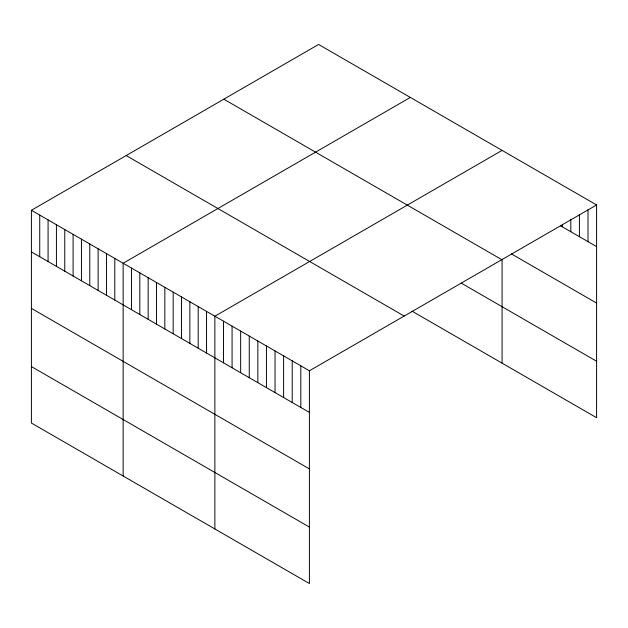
<?xml version="1.0" encoding="UTF-8"?>
<svg xmlns="http://www.w3.org/2000/svg" width="628" height="628" viewBox="0 0 628 628"><rect width="100%" height="100%" fill="white"/><g stroke="black" fill="none" stroke-linecap="round" stroke-linejoin="round"><path stroke-width="0.94" d="M596.6 204.964L309.4 370.779L309.4 583.538L31.4 423.036L31.4 210.278L318.6 44.462L596.6 204.964L596.6 417.722L412.007 311.15M410.335 97.426L123.143 263.242L123.143 476M502.078 150.398L214.878 316.206L214.878 528.964M560.663 225.868L596.6 246.616M511.451 253.924L596.6 303.081M223.819 99.185L501.827 259.686M461.211 283.095L596.6 361.257M126.173 155.556L404.181 316.065M31.4 210.278L309.4 370.779M31.4 251.922L309.4 412.423M31.4 308.387L309.4 468.896M31.4 366.564L309.4 527.073M588.004 209.689L588.004 241.654M579.416 214.415L579.416 236.693M570.821 219.141L570.821 231.732M562.233 224.832L562.233 226.771M502.078 259.176L502.078 363.157M300.812 365.818L300.812 407.462M292.216 360.857L292.216 402.501M283.62 355.895L283.62 397.548M275.033 350.934L275.033 392.586M266.437 345.973L266.437 387.625M257.849 341.012L257.849 382.664M249.253 336.051L249.253 377.703M240.657 331.089L240.657 372.742M232.07 326.128L232.07 367.78M223.474 321.167L223.474 362.819M206.541 311.394L206.541 353.038M198.205 306.574L198.205 348.226M189.86 301.762L189.86 343.414M181.523 296.95L181.523 338.594M173.179 292.13L173.179 333.782M164.842 287.318L164.842 328.962M156.498 282.506L156.498 324.15M148.161 277.686L148.161 319.338M139.824 272.874L139.824 314.518M131.48 268.054L131.48 309.706M114.798 258.43L114.798 300.074M106.462 253.61L106.462 295.262M98.117 248.798L98.117 290.442M89.78 243.978L89.78 285.63M81.444 239.166L81.444 280.81M73.099 234.354L73.099 275.998M64.763 229.534L64.763 271.186M56.418 224.722L56.418 266.366M48.081 219.902L48.081 261.554M39.737 215.09L39.737 256.742"/></g></svg>
